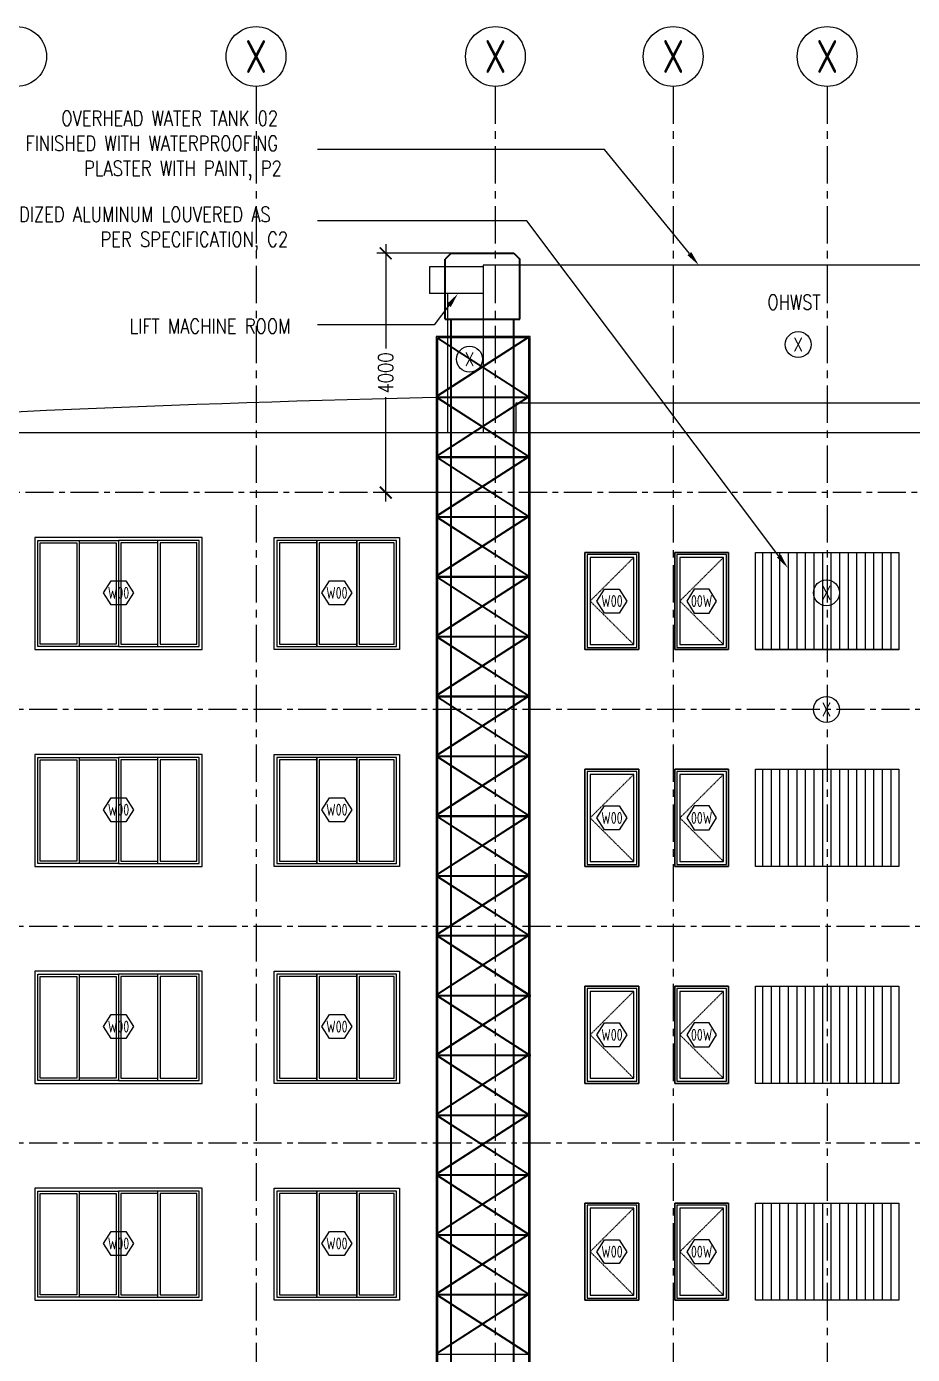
# Model space of a CAD drawing. Header units: millimetres. Extents: x -661525 to 498941, y 282148 to 1359693.
# Drawn here: x -275677 to -260865, y 729933 to 752128 of the extents above; entities that cross this region are included whole.
import ezdxf
from ezdxf.enums import TextEntityAlignment as Align

# ---------------------------------------------------------------- set-up
doc = ezdxf.new("R2010")
doc.units = ezdxf.units.MM
doc.header["$LTSCALE"] = 2.5
doc.header["$PDMODE"] = 35
doc.header["$PDSIZE"] = 15
doc.linetypes.add('CENTER', pattern=[2, 1.25, -0.25, 0.25, -0.25])
doc.linetypes.add('DASHED', pattern=[0.75, 0.5, -0.25])
doc.layers.get('0').update_dxf_attribs({"linetype": 'CONTINUOUS'})
doc.layers.get('DEFPOINTS').update_dxf_attribs({"linetype": 'CONTINUOUS'})
for name, color, linetype in [('A-ANNO-DIMS-MAS-25', 11, 'CONTINUOUS'), ('A-ANNO-GRID', 5, 'CENTER'), ('A-ANNO-TEXT', 7, 'CONTINUOUS'), ('A-ELEV', 8, 'CONTINUOUS'), ('A-ELEV-HEVY', 2, 'CONTINUOUS'), ('A-ELEV-MEDM', 34, 'CONTINUOUS'), ('A-ELEV-THIN', 8, 'CONTINUOUS'), ('I-ANNO-NOTE', 11, 'CONTINUOUS')]:
    doc.layers.add(name, color=color, linetype=linetype)
doc.layers.add('DRAFTING', color=6, linetype='CONTINUOUS', lineweight=5)
doc.styles.add('COMPLEX', font='complex.shx', dxfattribs={"width": 0.8})
doc.styles.add('ISOCP', font='isocp.shx', dxfattribs={"width": 0.8})
doc.styles.add('ROMAND', font='ROMAND')
doc.dimstyles.new('TICK100', dxfattribs={"dimtxt": 250, "dimasz": 200, "dimexe": 150, "dimexo": 10, "dimgap": 50, "dimtad": 0, "dimdec": 0, "dimrnd": 5, "dimzin": 1, "dimdsep": 46, "dimtxsty": 'COMPLEX', "dimblk1": 'ARCHTICK', "dimblk2": 'ARCHTICK', "dimsah": 1, "dimcen": 0.09375, "dimdle": 150, "dimclrd": 11, "dimclre": 11, "dimclrt": 7, "dimadec": 0, "dimazin": 0, "dimtfac": 1, "dimtdec": 0, "dimtofl": 0, "dimtmove": 0, "dimatfit": 3, "dimldrblk": 'OPEN90', "dimfxl": 1, "dimtolj": 1, "dimtzin": 1, "dimarcsym": 0})

# ---------------------------------------------------------------- blocks, each defined once
blk = doc.blocks.new('_ARCHTICK')
at = {"color": 0, "linetype": 'ByBlock', "const_width": 0.15}
blk.add_lwpolyline([(-0.5, -0.5), (0.5, 0.5)], dxfattribs=at)
blk = doc.blocks.new('*D437')
at = {"layer": 'DEFPOINTS', "color": 0}
for p in [(-268052, 748338), (-269672, 744338), (-268052, 744338)]:
    blk.add_point(p, dxfattribs=at)
at = {"layer": 'DRAFTING', "color": 11, "lineweight": -2, "transparency": 16777216}
for p, q in [((-269672, 748488), (-269672, 746745)), ((-268062, 748338), (-269822, 748338)), ((-269672, 744188), (-269672, 745931)), ((-268062, 744338), (-269822, 744338))]:
    blk.add_line(p, q, dxfattribs=at)
at = {"layer": 'DRAFTING', "color": 11, "lineweight": -2, "transparency": 16777216, "xscale": 200, "yscale": 200, "zscale": 200}
for p, rotation in [((-269672, 748338), 90), ((-269672, 744338), 270)]:
    blk.add_blockref('_ARCHTICK', p, dxfattribs=dict(at, rotation=rotation))
at = {"layer": 'DRAFTING', "color": 7, "transparency": 16777216, "insert": (-269672, 746338), "char_height": 250, "attachment_point": 5, "rotation": 90, "style": 'COMPLEX'}
blk.add_mtext('\\A1;4000', dxfattribs=at)
blk = doc.blocks.new('_Open90')
at = {"color": 0, "linetype": 'ByBlock', "lineweight": -2}
for p, q in [((0, 0), (-1, 0)), ((-0.5, 0.5), (0, 0)), ((0, 0), (-0.5, -0.5))]:
    blk.add_line(p, q, dxfattribs=at)

msp = doc.modelspace()

# ---------------------------------------------------------------- linework, layer by layer
at = {"color": 253}
for p, q in [((-274389.7, 742662.8), (-274263.4, 742862.8)), ((-274263.4, 742862.8), (-274016.1, 742862.8)), ((-274016.1, 742862.8), (-273889.7, 742662.8)), ((-270739.6, 742662.8), (-270613.3, 742862.8)), ((-270613.3, 742862.8), (-270366, 742862.8)), ((-270366, 742862.8), (-270239.6, 742662.8))]:
    msp.add_line(p, q, dxfattribs=at)
at = {"color": 252}
for p, q in [((-274263.4, 742462.8), (-274389.7, 742662.8)), ((-273889.7, 742662.8), (-274016.1, 742462.8)), ((-270613.3, 742462.8), (-270739.6, 742662.8)), ((-270239.6, 742662.8), (-270366, 742462.8)), ((-266139.9, 742525.8), (-266013.5, 742725.8)), ((-266013.5, 742725.8), (-265766.2, 742725.8)), ((-265766.2, 742725.8), (-265639.9, 742525.8)), ((-264512.9, 742725.8), (-264639.3, 742525.8)), ((-264265.7, 742725.8), (-264512.9, 742725.8)), ((-264139.3, 742525.8), (-264265.7, 742725.8)), ((-274016.1, 742462.8), (-274263.4, 742462.8)), ((-270366, 742462.8), (-270613.3, 742462.8)), ((-266013.5, 742325.8), (-266139.9, 742525.8)), ((-265639.9, 742525.8), (-265766.2, 742325.8)), ((-264639.3, 742525.8), (-264512.9, 742325.8)), ((-264265.7, 742325.8), (-264139.3, 742525.8)), ((-265766.2, 742325.8), (-266013.5, 742325.8)), ((-264512.9, 742325.8), (-264265.7, 742325.8)), ((-274389.7, 739037.8), (-274263.4, 739237.8)), ((-274263.4, 739237.8), (-274016.1, 739237.8)), ((-274016.1, 739237.8), (-273889.7, 739037.8)), ((-270739.6, 739037.8), (-270613.3, 739237.8)), ((-270613.3, 739237.8), (-270366, 739237.8)), ((-270366, 739237.8), (-270239.6, 739037.8)), ((-266139.9, 738900.8), (-266013.5, 739100.8)), ((-266013.5, 739100.8), (-265766.2, 739100.8)), ((-265766.2, 739100.8), (-265639.9, 738900.8)), ((-264512.9, 739100.8), (-264639.3, 738900.8)), ((-264265.7, 739100.8), (-264512.9, 739100.8)), ((-264139.3, 738900.8), (-264265.7, 739100.8)), ((-274263.4, 738837.8), (-274389.7, 739037.8)), ((-273889.7, 739037.8), (-274016.1, 738837.8)), ((-270613.3, 738837.8), (-270739.6, 739037.8)), ((-270239.6, 739037.8), (-270366, 738837.8)), ((-266013.5, 738700.8), (-266139.9, 738900.8)), ((-265639.9, 738900.8), (-265766.2, 738700.8)), ((-264639.3, 738900.8), (-264512.9, 738700.8)), ((-264265.7, 738700.8), (-264139.3, 738900.8)), ((-274016.1, 738837.8), (-274263.4, 738837.8)), ((-270366, 738837.8), (-270613.3, 738837.8)), ((-265766.2, 738700.8), (-266013.5, 738700.8)), ((-264512.9, 738700.8), (-264265.7, 738700.8)), ((-274389.7, 735412.8), (-274263.4, 735612.8)), ((-274263.4, 735612.8), (-274016.1, 735612.8)), ((-274016.1, 735612.8), (-273889.7, 735412.8)), ((-270739.6, 735412.8), (-270613.3, 735612.8)), ((-270613.3, 735612.8), (-270366, 735612.8)), ((-270366, 735612.8), (-270239.6, 735412.8)), ((-274263.4, 735212.8), (-274389.7, 735412.8)), ((-273889.7, 735412.8), (-274016.1, 735212.8)), ((-270613.3, 735212.8), (-270739.6, 735412.8)), ((-270239.6, 735412.8), (-270366, 735212.8)), ((-266139.9, 735275.8), (-266013.5, 735475.8)), ((-266013.5, 735475.8), (-265766.2, 735475.8)), ((-265766.2, 735475.8), (-265639.9, 735275.8)), ((-264512.9, 735475.8), (-264639.3, 735275.8)), ((-264265.7, 735475.8), (-264512.9, 735475.8)), ((-264139.3, 735275.8), (-264265.7, 735475.8)), ((-274016.1, 735212.8), (-274263.4, 735212.8)), ((-270366, 735212.8), (-270613.3, 735212.8)), ((-266013.5, 735075.8), (-266139.9, 735275.8)), ((-265639.9, 735275.8), (-265766.2, 735075.8)), ((-264639.3, 735275.8), (-264512.9, 735075.8)), ((-264265.7, 735075.8), (-264139.3, 735275.8)), ((-265766.2, 735075.8), (-266013.5, 735075.8)), ((-264512.9, 735075.8), (-264265.7, 735075.8)), ((-274389.7, 731787.8), (-274263.4, 731987.8)), ((-274263.4, 731987.8), (-274016.1, 731987.8)), ((-274016.1, 731987.8), (-273889.7, 731787.8)), ((-270739.6, 731787.8), (-270613.3, 731987.8)), ((-270613.3, 731987.8), (-270366, 731987.8)), ((-270366, 731987.8), (-270239.6, 731787.8)), ((-274263.4, 731587.8), (-274389.7, 731787.8)), ((-273889.7, 731787.8), (-274016.1, 731587.8)), ((-270613.3, 731587.8), (-270739.6, 731787.8)), ((-270239.6, 731787.8), (-270366, 731587.8)), ((-266139.9, 731650.8), (-266013.5, 731850.8)), ((-266013.5, 731850.8), (-265766.2, 731850.8)), ((-265766.2, 731850.8), (-265639.9, 731650.8)), ((-264512.9, 731850.8), (-264639.3, 731650.8)), ((-264265.7, 731850.8), (-264512.9, 731850.8)), ((-264139.3, 731650.8), (-264265.7, 731850.8)), ((-274016.1, 731587.8), (-274263.4, 731587.8)), ((-270366, 731587.8), (-270613.3, 731587.8)), ((-266013.5, 731450.8), (-266139.9, 731650.8)), ((-265639.9, 731650.8), (-265766.2, 731450.8)), ((-264639.3, 731650.8), (-264512.9, 731450.8)), ((-264265.7, 731450.8), (-264139.3, 731650.8)), ((-265766.2, 731450.8), (-266013.5, 731450.8)), ((-264512.9, 731450.8), (-264265.7, 731450.8))]:
    msp.add_line(p, q, dxfattribs=at)
at = {"color": 252, "linetype": 'Continuous'}
for centre in [(-275842.1, 751627.9), (-271839.7, 751627.9), (-267837.4, 751627.9), (-264864.7, 751627.9), (-262289.7, 751627.9)]:
    msp.add_circle(centre, 500, dxfattribs=at)
for centre in [(-262775.2, 746813.3), (-268269.4, 746567.6), (-262302.4, 742664), (-262302.4, 740713.3)]:
    msp.add_ellipse(centre, major_axis=(217, 0.1), ratio=1, start_param=3.1413167, end_param=9.424502, dxfattribs=at)
at = {"layer": 'A-ANNO-DIMS-MAS-25', "lineweight": 35}
for p, q in [((-268577.2, 748338.3), (-268677.2, 748238.3)), ((-268677.2, 747238.3), (-268677.2, 748238.3)), ((-267527.2, 748338.3), (-267427.2, 748238.3)), ((-267427.2, 747238.3), (-267427.2, 748238.3)), ((-267527.2, 718538.3), (-267527.2, 747238.3))]:
    msp.add_line(p, q, dxfattribs=at)
for points in [[(-268577.2, 748338.3), (-268577.2, 748338.3), (-267527.2, 748338.3)], [(-268577.2, 748338.3), (-267527.2, 748338.3)], [(-268677.2, 747238.3), (-267427.2, 747238.3)], [(-268577.2, 718538.3), (-268577.2, 747238.3)]]:
    msp.add_lwpolyline(points, dxfattribs=at)
at = {"layer": 'A-ANNO-GRID', "color": 252, "ltscale": 200}
for p, q in [((-271839.7, 751127.9), (-271839.7, 712400.6)), ((-267839.7, 751127.9), (-267839.7, 712400.6)), ((-264864.7, 751127.9), (-264864.7, 712400.6)), ((-262289.7, 751127.9), (-262289.7, 712400.6))]:
    msp.add_line(p, q, dxfattribs=at)
at = {"layer": 'A-ANNO-GRID', "color": 253, "ltscale": 150}
msp.add_line((-218224.8, 744338.3), (-303725.9, 744338.3), dxfattribs=at)
at = {"layer": 'A-ANNO-GRID', "color": 252, "ltscale": 150}
for p, q in [((-222664.7, 740713.3), (-303725.9, 740713.3)), ((-222664.7, 737088.3), (-303725.9, 737088.3)), ((-222664.7, 733463.3), (-303725.9, 733463.3))]:
    msp.add_line(p, q, dxfattribs=at)
at = {"layer": 'A-ELEV', "color": 252}
for p, q in [((-268039.7, 748113.4), (-268939.7, 748113.4)), ((-268939.7, 748113.4), (-268939.7, 747663.4)), ((-256539.7, 748138.3), (-268039.7, 748138.3)), ((-268039.7, 748138.3), (-268039.7, 745338.3)), ((-268039.7, 747663.4), (-268939.7, 747663.4)), ((-268639.7, 747663.4), (-268639.7, 745338.4)), ((-267489.7, 745338.3), (-267489.7, 745838.3)), ((-267489.7, 745838.3), (-256989.7, 745838.3)), ((-263489.7, 741713.3), (-263489.7, 743338.3)), ((-263489.7, 743338.3), (-261089.7, 743338.3)), ((-261089.7, 743338.3), (-261089.7, 741713.3)), ((-261089.7, 741713.3), (-263489.7, 741713.3)), ((-263489.7, 738088.3), (-263489.7, 739714)), ((-263489.7, 739714), (-261089.7, 739714)), ((-261089.7, 739714), (-261089.7, 738088.3)), ((-261089.7, 738088.3), (-263489.7, 738088.3)), ((-263489.7, 734463), (-263489.7, 736088.6)), ((-263489.7, 736088.6), (-261089.7, 736088.6)), ((-261089.7, 736088.6), (-261089.7, 734463)), ((-261089.7, 734463), (-263489.7, 734463)), ((-263489.7, 730838), (-263489.7, 732463.6)), ((-263489.7, 732463.6), (-261089.7, 732463.6)), ((-261089.7, 732463.6), (-261089.7, 730838)), ((-261089.7, 730838), (-263489.7, 730838))]:
    msp.add_line(p, q, dxfattribs=at)
at = {"layer": 'A-ELEV-HEVY', "color": 252}
for p, q in [((-223114.7, 745338), (-301464.7, 745338)), ((-265439.7, 743338.3), (-266339.7, 743338.3)), ((-266339.7, 743338.3), (-266339.7, 741713.3)), ((-265439.7, 741713.3), (-265439.7, 743338.3)), ((-264839.4, 743338.3), (-263939.4, 743338.3)), ((-264839.4, 741713.3), (-264839.4, 743338.3)), ((-263939.4, 743338.3), (-263939.4, 741713.3)), ((-263489.7, 741713), (-263489.7, 743338.3)), ((-263489.7, 743338.3), (-261089.7, 743338.3)), ((-261089.7, 743338.3), (-261089.7, 741713)), ((-266339.7, 741713.3), (-265439.7, 741713.3)), ((-263939.4, 741713.3), (-264839.4, 741713.3)), ((-261089.7, 741713), (-263489.7, 741713)), ((-265439.7, 739713.3), (-266339.7, 739713.3)), ((-266339.7, 739713.3), (-266339.7, 738088.3)), ((-265439.7, 738088.3), (-265439.7, 739713.3)), ((-264839.4, 739713.3), (-263939.4, 739713.3)), ((-264839.4, 738088.3), (-264839.4, 739713.3)), ((-263939.4, 739713.3), (-263939.4, 738088.3)), ((-263489.7, 738088), (-263489.7, 739713.6)), ((-263489.7, 739713.6), (-261089.7, 739713.6)), ((-261089.7, 739713.6), (-261089.7, 738088)), ((-266339.7, 738088.3), (-265439.7, 738088.3)), ((-263939.4, 738088.3), (-264839.4, 738088.3)), ((-261089.7, 738088), (-263489.7, 738088)), ((-265439.7, 736088.3), (-266339.7, 736088.3)), ((-266339.7, 736088.3), (-266339.7, 734463.3)), ((-265439.7, 734463.3), (-265439.7, 736088.3)), ((-264839.4, 736088.3), (-263939.4, 736088.3)), ((-264839.4, 734463.3), (-264839.4, 736088.3)), ((-263939.4, 736088.3), (-263939.4, 734463.3)), ((-263489.7, 734463), (-263489.7, 736088.6)), ((-263489.7, 736088.6), (-261089.7, 736088.6)), ((-261089.7, 736088.6), (-261089.7, 734463)), ((-266339.7, 734463.3), (-265439.7, 734463.3)), ((-263939.4, 734463.3), (-264839.4, 734463.3)), ((-261089.7, 734463), (-263489.7, 734463)), ((-265439.7, 732463.3), (-266339.7, 732463.3)), ((-266339.7, 732463.3), (-266339.7, 730838.3)), ((-265439.7, 730838.3), (-265439.7, 732463.3)), ((-264839.4, 732463.3), (-263939.4, 732463.3)), ((-264839.4, 730838.3), (-264839.4, 732463.3)), ((-263939.4, 732463.3), (-263939.4, 730838.3)), ((-263489.7, 730838), (-263489.7, 732463.6)), ((-263489.7, 732463.6), (-261089.7, 732463.6)), ((-261089.7, 732463.6), (-261089.7, 730838)), ((-266339.7, 730838.3), (-265439.7, 730838.3)), ((-263939.4, 730838.3), (-264839.4, 730838.3)), ((-261089.7, 730838), (-263489.7, 730838))]:
    msp.add_line(p, q, dxfattribs=at)
at = {"layer": 'A-ELEV-MEDM', "color": 253}
for p, q in [((-272739.8, 743588.3), (-275539.8, 743588.3)), ((-271539.4, 743588.3), (-269439.6, 743588.3))]:
    msp.add_line(p, q, dxfattribs=at)
at = {"layer": 'A-ELEV-MEDM', "color": 252}
for p, q in [((-275539.8, 743588.3), (-275539.8, 741713.3)), ((-272739.8, 741713.3), (-272739.8, 743588.3)), ((-271539.4, 741713.3), (-271539.4, 743588.3)), ((-269439.6, 743588.3), (-269439.6, 741713.3)), ((-275539.8, 741713.3), (-272739.8, 741713.3)), ((-269439.6, 741713.3), (-271539.4, 741713.3)), ((-272739.8, 739963.3), (-275539.8, 739963.3)), ((-275539.8, 739963.3), (-275539.8, 738088.3)), ((-272739.8, 738088.3), (-272739.8, 739963.3)), ((-271539.4, 738088.3), (-271539.4, 739963.3)), ((-271539.4, 739963.3), (-269439.6, 739963.3)), ((-269439.6, 739963.3), (-269439.6, 738088.3)), ((-275539.8, 738088.3), (-272739.8, 738088.3)), ((-269439.6, 738088.3), (-271539.4, 738088.3)), ((-272739.8, 736338.3), (-275539.8, 736338.3)), ((-275539.8, 736338.3), (-275539.8, 734463.3)), ((-272739.8, 734463.3), (-272739.8, 736338.3)), ((-271539.4, 734463.3), (-271539.4, 736338.3)), ((-271539.4, 736338.3), (-269439.6, 736338.3)), ((-269439.6, 736338.3), (-269439.6, 734463.3)), ((-275539.8, 734463.3), (-272739.8, 734463.3)), ((-269439.6, 734463.3), (-271539.4, 734463.3)), ((-272739.8, 732713.3), (-275539.8, 732713.3)), ((-275539.8, 732713.3), (-275539.8, 730838.3)), ((-272739.8, 730838.3), (-272739.8, 732713.3)), ((-271539.4, 730838.3), (-271539.4, 732713.3)), ((-271539.4, 732713.3), (-269439.6, 732713.3)), ((-269439.6, 732713.3), (-269439.6, 730838.3)), ((-275539.8, 730838.3), (-272739.8, 730838.3)), ((-269439.6, 730838.3), (-271539.4, 730838.3))]:
    msp.add_line(p, q, dxfattribs=at)
at = {"layer": 'A-ELEV-THIN', "color": 254}
for p, q in [((-275489.8, 743538.3), (-274794.8, 743538.3)), ((-274834.8, 743538.3), (-274834.8, 743538.3)), ((-274834.8, 743538.3), (-274139.8, 743538.3)), ((-273444.8, 743538.3), (-274139.8, 743538.3)), ((-272789.8, 743538.3), (-273484.8, 743538.3)), ((-273444.8, 743538.3), (-273444.8, 743538.3)), ((-270822.9, 743538.3), (-271489.6, 743538.3)), ((-270156.3, 743538.3), (-270822.9, 743538.3)), ((-269489.7, 743538.3), (-270156.3, 743538.3)), ((-275449.8, 743498.3), (-274834.8, 743498.3)), ((-274794.8, 743498.3), (-274179.8, 743498.3)), ((-273484.8, 743498.3), (-274099.8, 743498.3)), ((-272829.8, 743498.3), (-273444.8, 743498.3)), ((-270822.9, 743498.3), (-271449.6, 743498.3)), ((-270156.3, 743498.3), (-270782.9, 743498.3)), ((-269529.7, 743498.3), (-270116.3, 743498.3))]:
    msp.add_line(p, q, dxfattribs=at)
at = {"layer": 'A-ELEV-THIN', "color": 252}
for p, q in [((-275489.8, 741763.3), (-275489.8, 743538.3)), ((-274794.8, 743538.3), (-274794.8, 741763.3)), ((-274139.8, 743538.3), (-274139.8, 741763.3)), ((-274139.8, 743538.3), (-274139.8, 741763.3)), ((-273484.8, 743538.3), (-273484.8, 741763.3)), ((-272789.8, 741763.3), (-272789.8, 743538.3)), ((-271489.6, 743538.3), (-271489.6, 741763.3)), ((-270822.9, 743538.3), (-270822.9, 741763.3)), ((-270822.9, 741763.3), (-270822.9, 743538.3)), ((-270156.3, 741763.3), (-270156.3, 743538.3)), ((-270156.3, 743538.3), (-270156.3, 741763.3)), ((-269489.7, 741763.3), (-269489.7, 743538.3)), ((-275449.8, 741803.3), (-275449.8, 743498.3)), ((-274834.8, 743498.3), (-274834.8, 741803.3)), ((-274179.8, 743498.3), (-274179.8, 741803.3)), ((-274099.8, 743498.3), (-274099.8, 741803.3)), ((-273444.8, 743498.3), (-273444.8, 741803.3)), ((-272829.8, 741803.3), (-272829.8, 743498.3)), ((-271449.6, 743498.3), (-271449.6, 741803.3)), ((-270782.9, 743498.3), (-270782.9, 741803.3)), ((-270116.3, 743498.3), (-270116.3, 741803.3)), ((-269529.7, 741803.3), (-269529.7, 743498.3)), ((-266339.7, 743338.3), (-265439.7, 743338.3)), ((-266339.7, 741713.3), (-266339.7, 743338.3)), ((-265439.7, 743338.3), (-266339.7, 743338.3)), ((-266339.7, 743338.3), (-266339.7, 741713.3)), ((-265475.7, 743302.3), (-266303.7, 743302.3)), ((-266303.7, 743302.3), (-266303.7, 741749.3)), ((-265475.7, 741749.3), (-265475.7, 743302.3)), ((-265439.7, 743338.3), (-265439.7, 741713.3)), ((-265439.7, 741713.3), (-265439.7, 743338.3)), ((-264839.4, 743338.3), (-263939.4, 743338.3)), ((-264839.4, 741713.3), (-264839.4, 743338.3)), ((-263939.4, 743338.3), (-264839.4, 743338.3)), ((-264839.4, 743338.3), (-264839.4, 741713.3)), ((-263975.4, 743302.3), (-264803.4, 743302.3)), ((-264803.4, 743302.3), (-264803.4, 741749.3)), ((-263975.4, 741749.3), (-263975.4, 743302.3)), ((-263939.4, 743338.3), (-263939.4, 741713.3)), ((-263939.4, 741713.3), (-263939.4, 743338.3)), ((-263365.1, 741713.3), (-263365.1, 743338.3)), ((-263222.3, 741713.3), (-263222.3, 743338.3)), ((-263079.4, 741713.3), (-263079.4, 743338.3)), ((-262936.5, 741713.3), (-262936.5, 743338.3)), ((-262793.6, 741713.3), (-262793.6, 743338.3)), ((-262650.8, 741713.3), (-262650.8, 743338.3)), ((-262507.9, 741713.3), (-262507.9, 743338.3)), ((-262365, 741713.3), (-262365, 743338.3)), ((-262222.1, 741713.3), (-262222.1, 743338.3)), ((-262079.3, 741713.3), (-262079.3, 743338.3)), ((-261936.4, 741713.3), (-261936.4, 743338.3)), ((-261793.5, 741713.3), (-261793.5, 743338.3)), ((-261650.6, 741713.3), (-261650.6, 743338.3)), ((-261507.8, 741713.3), (-261507.8, 743338.3)), ((-261364.9, 741713.3), (-261364.9, 743338.3)), ((-261222, 741713.3), (-261222, 743338.3)), ((-265525.7, 743252.3), (-266253.7, 743252.3)), ((-266253.7, 743252.3), (-266253.7, 741799.3)), ((-265525.7, 741799.3), (-265525.7, 743252.3)), ((-264025.4, 743252.3), (-264753.4, 743252.3)), ((-264753.4, 743252.3), (-264753.4, 741799.3)), ((-264025.4, 741799.3), (-264025.4, 743252.3)), ((-274794.8, 741763.3), (-275489.8, 741763.3)), ((-274834.8, 741803.3), (-275449.8, 741803.3)), ((-274139.8, 741763.3), (-274834.8, 741763.3)), ((-274179.8, 741803.3), (-274794.8, 741803.3)), ((-274139.8, 741763.3), (-273444.8, 741763.3)), ((-274099.8, 741803.3), (-273484.8, 741803.3)), ((-273484.8, 741763.3), (-272789.8, 741763.3)), ((-273444.8, 741803.3), (-272829.8, 741803.3)), ((-271489.6, 741763.3), (-270822.9, 741763.3)), ((-271449.6, 741803.3), (-270822.9, 741803.3)), ((-270822.9, 741763.3), (-270156.3, 741763.3)), ((-270782.9, 741803.3), (-270156.3, 741803.3)), ((-270156.3, 741763.3), (-269489.7, 741763.3)), ((-270116.3, 741803.3), (-269529.7, 741803.3)), ((-266303.7, 741749.3), (-265475.7, 741749.3)), ((-266253.7, 741799.3), (-265525.7, 741799.3)), ((-264803.4, 741749.3), (-263975.4, 741749.3)), ((-264753.4, 741799.3), (-264025.4, 741799.3)), ((-265439.7, 741713.3), (-266339.7, 741713.3)), ((-266339.7, 741713.3), (-265439.7, 741713.3)), ((-263939.4, 741713.3), (-264839.4, 741713.3)), ((-264839.4, 741713.3), (-263939.4, 741713.3)), ((-275489.8, 739913.3), (-274794.8, 739913.3)), ((-275489.8, 738138.3), (-275489.8, 739913.3)), ((-275449.8, 739873.3), (-274834.8, 739873.3)), ((-275449.8, 738178.3), (-275449.8, 739873.3)), ((-274834.8, 739913.3), (-274834.8, 739913.3)), ((-274834.8, 739913.3), (-274139.8, 739913.3)), ((-274834.8, 739873.3), (-274834.8, 738178.3)), ((-274794.8, 739913.3), (-274794.8, 738138.3)), ((-274794.8, 739873.3), (-274179.8, 739873.3)), ((-274179.8, 739873.3), (-274179.8, 738178.3)), ((-273444.8, 739913.3), (-274139.8, 739913.3)), ((-274139.8, 739913.3), (-274139.8, 738138.3)), ((-274139.8, 739913.3), (-274139.8, 738138.3)), ((-273484.8, 739873.3), (-274099.8, 739873.3)), ((-274099.8, 739873.3), (-274099.8, 738178.3)), ((-272789.8, 739913.3), (-273484.8, 739913.3)), ((-273484.8, 739913.3), (-273484.8, 738138.3)), ((-273444.8, 739913.3), (-273444.8, 739913.3)), ((-272829.8, 739873.3), (-273444.8, 739873.3)), ((-273444.8, 739873.3), (-273444.8, 738178.3)), ((-272829.8, 738178.3), (-272829.8, 739873.3)), ((-272789.8, 738138.3), (-272789.8, 739913.3)), ((-270822.9, 739913.3), (-271489.6, 739913.3)), ((-271489.6, 739913.3), (-271489.6, 738138.3)), ((-270822.9, 739873.3), (-271449.6, 739873.3)), ((-271449.6, 739873.3), (-271449.6, 738178.3)), ((-270156.3, 739913.3), (-270822.9, 739913.3)), ((-270822.9, 739913.3), (-270822.9, 738138.3)), ((-270822.9, 738138.3), (-270822.9, 739913.3)), ((-270156.3, 739873.3), (-270782.9, 739873.3)), ((-270782.9, 739873.3), (-270782.9, 738178.3)), ((-270156.3, 738138.3), (-270156.3, 739913.3)), ((-269489.7, 739913.3), (-270156.3, 739913.3)), ((-270156.3, 739913.3), (-270156.3, 738138.3)), ((-269529.7, 739873.3), (-270116.3, 739873.3)), ((-270116.3, 739873.3), (-270116.3, 738178.3)), ((-269529.7, 738178.3), (-269529.7, 739873.3)), ((-269489.7, 738138.3), (-269489.7, 739913.3)), ((-266339.7, 739713.3), (-265439.7, 739713.3)), ((-266339.7, 738088.3), (-266339.7, 739713.3)), ((-265439.7, 739713.3), (-266339.7, 739713.3)), ((-266339.7, 739713.3), (-266339.7, 738088.3)), ((-265475.7, 739677.3), (-266303.7, 739677.3)), ((-266303.7, 739677.3), (-266303.7, 738124.3)), ((-265525.7, 739627.3), (-266253.7, 739627.3)), ((-266253.7, 739627.3), (-266253.7, 738174.3)), ((-265525.7, 738174.3), (-265525.7, 739627.3)), ((-265475.7, 738124.3), (-265475.7, 739677.3)), ((-265439.7, 739713.3), (-265439.7, 738088.3)), ((-265439.7, 738088.3), (-265439.7, 739713.3)), ((-264839.4, 739713.3), (-263939.4, 739713.3)), ((-264839.4, 738088.3), (-264839.4, 739713.3)), ((-263939.4, 739713.3), (-264839.4, 739713.3)), ((-264839.4, 739713.3), (-264839.4, 738088.3)), ((-263975.4, 739677.3), (-264803.4, 739677.3)), ((-264803.4, 739677.3), (-264803.4, 738124.3)), ((-264025.4, 739627.3), (-264753.4, 739627.3)), ((-264753.4, 739627.3), (-264753.4, 738174.3)), ((-264025.4, 738174.3), (-264025.4, 739627.3)), ((-263975.4, 738124.3), (-263975.4, 739677.3)), ((-263939.4, 739713.3), (-263939.4, 738088.3)), ((-263939.4, 738088.3), (-263939.4, 739713.3)), ((-263365.1, 738088.3), (-263365.1, 739713.6)), ((-263222.3, 738088.3), (-263222.3, 739713.6)), ((-263079.4, 738088.3), (-263079.4, 739713.6)), ((-262936.5, 738088.3), (-262936.5, 739713.6)), ((-262793.6, 738088.3), (-262793.6, 739713.6)), ((-262650.8, 738088.3), (-262650.8, 739713.6)), ((-262507.9, 738088.3), (-262507.9, 739713.6)), ((-262365, 738088.3), (-262365, 739713.6)), ((-262222.1, 738088.3), (-262222.1, 739713.6)), ((-262079.3, 738088.3), (-262079.3, 739713.6)), ((-261936.4, 738088.3), (-261936.4, 739713.6)), ((-261793.5, 738088.3), (-261793.5, 739713.6)), ((-261650.6, 738088.3), (-261650.6, 739713.6)), ((-261507.8, 738088.3), (-261507.8, 739713.6)), ((-261364.9, 738088.3), (-261364.9, 739713.6)), ((-261222, 738088.3), (-261222, 739713.6)), ((-274794.8, 738138.3), (-275489.8, 738138.3)), ((-274834.8, 738178.3), (-275449.8, 738178.3)), ((-274139.8, 738138.3), (-274834.8, 738138.3)), ((-274179.8, 738178.3), (-274794.8, 738178.3)), ((-274139.8, 738138.3), (-273444.8, 738138.3)), ((-274099.8, 738178.3), (-273484.8, 738178.3)), ((-273484.8, 738138.3), (-272789.8, 738138.3)), ((-273444.8, 738178.3), (-272829.8, 738178.3)), ((-271489.6, 738138.3), (-270822.9, 738138.3)), ((-271449.6, 738178.3), (-270822.9, 738178.3)), ((-270822.9, 738138.3), (-270156.3, 738138.3)), ((-270782.9, 738178.3), (-270156.3, 738178.3)), ((-270156.3, 738138.3), (-269489.7, 738138.3)), ((-270116.3, 738178.3), (-269529.7, 738178.3)), ((-265439.7, 738088.3), (-266339.7, 738088.3)), ((-266339.7, 738088.3), (-265439.7, 738088.3)), ((-266303.7, 738124.3), (-265475.7, 738124.3)), ((-266253.7, 738174.3), (-265525.7, 738174.3)), ((-263939.4, 738088.3), (-264839.4, 738088.3)), ((-264839.4, 738088.3), (-263939.4, 738088.3)), ((-264803.4, 738124.3), (-263975.4, 738124.3)), ((-264753.4, 738174.3), (-264025.4, 738174.3)), ((-275489.8, 736288.3), (-274794.8, 736288.3)), ((-275489.8, 734513.3), (-275489.8, 736288.3)), ((-275449.8, 736248.3), (-274834.8, 736248.3)), ((-275449.8, 734553.3), (-275449.8, 736248.3)), ((-274834.8, 736288.3), (-274834.8, 736288.3)), ((-274834.8, 736288.3), (-274139.8, 736288.3)), ((-274834.8, 736248.3), (-274834.8, 734553.3)), ((-274794.8, 736288.3), (-274794.8, 734513.3)), ((-274794.8, 736248.3), (-274179.8, 736248.3)), ((-274179.8, 736248.3), (-274179.8, 734553.3)), ((-273444.8, 736288.3), (-274139.8, 736288.3)), ((-274139.8, 736288.3), (-274139.8, 734513.3)), ((-274139.8, 736288.3), (-274139.8, 734513.3)), ((-273484.8, 736248.3), (-274099.8, 736248.3)), ((-274099.8, 736248.3), (-274099.8, 734553.3)), ((-272789.8, 736288.3), (-273484.8, 736288.3)), ((-273484.8, 736288.3), (-273484.8, 734513.3)), ((-273444.8, 736288.3), (-273444.8, 736288.3)), ((-272829.8, 736248.3), (-273444.8, 736248.3)), ((-273444.8, 736248.3), (-273444.8, 734553.3)), ((-272829.8, 734553.3), (-272829.8, 736248.3)), ((-272789.8, 734513.3), (-272789.8, 736288.3)), ((-270822.9, 736288.3), (-271489.6, 736288.3)), ((-271489.6, 736288.3), (-271489.6, 734513.3)), ((-270822.9, 736248.3), (-271449.6, 736248.3)), ((-271449.6, 736248.3), (-271449.6, 734553.3)), ((-270156.3, 736288.3), (-270822.9, 736288.3)), ((-270822.9, 736288.3), (-270822.9, 734513.3)), ((-270822.9, 734513.3), (-270822.9, 736288.3)), ((-270156.3, 736248.3), (-270782.9, 736248.3)), ((-270782.9, 736248.3), (-270782.9, 734553.3)), ((-270156.3, 734513.3), (-270156.3, 736288.3)), ((-269489.7, 736288.3), (-270156.3, 736288.3)), ((-270156.3, 736288.3), (-270156.3, 734513.3)), ((-269529.7, 736248.3), (-270116.3, 736248.3)), ((-270116.3, 736248.3), (-270116.3, 734553.3)), ((-269529.7, 734553.3), (-269529.7, 736248.3)), ((-269489.7, 734513.3), (-269489.7, 736288.3)), ((-266339.7, 736088.3), (-265439.7, 736088.3)), ((-266339.7, 734463.3), (-266339.7, 736088.3)), ((-265439.7, 736088.3), (-266339.7, 736088.3)), ((-266339.7, 736088.3), (-266339.7, 734463.3)), ((-265475.7, 736052.3), (-266303.7, 736052.3)), ((-266303.7, 736052.3), (-266303.7, 734499.3)), ((-265525.7, 736002.3), (-266253.7, 736002.3)), ((-266253.7, 736002.3), (-266253.7, 734549.3)), ((-265525.7, 734549.3), (-265525.7, 736002.3)), ((-265475.7, 734499.3), (-265475.7, 736052.3)), ((-265439.7, 736088.3), (-265439.7, 734463.3)), ((-265439.7, 734463.3), (-265439.7, 736088.3)), ((-264839.4, 736088.3), (-263939.4, 736088.3)), ((-264839.4, 734463.3), (-264839.4, 736088.3)), ((-263939.4, 736088.3), (-264839.4, 736088.3)), ((-264839.4, 736088.3), (-264839.4, 734463.3)), ((-263975.4, 736052.3), (-264803.4, 736052.3)), ((-264803.4, 736052.3), (-264803.4, 734499.3)), ((-264025.4, 736002.3), (-264753.4, 736002.3)), ((-264753.4, 736002.3), (-264753.4, 734549.3)), ((-264025.4, 734549.3), (-264025.4, 736002.3)), ((-263975.4, 734499.3), (-263975.4, 736052.3)), ((-263939.4, 736088.3), (-263939.4, 734463.3)), ((-263939.4, 734463.3), (-263939.4, 736088.3)), ((-263365.1, 734463.3), (-263365.1, 736088.6)), ((-263222.3, 734463.3), (-263222.3, 736088.6)), ((-263079.4, 734463.3), (-263079.4, 736088.6)), ((-262936.5, 734463.3), (-262936.5, 736088.6)), ((-262793.6, 734463.3), (-262793.6, 736088.6)), ((-262650.8, 734463.3), (-262650.8, 736088.6)), ((-262507.9, 734463.3), (-262507.9, 736088.6)), ((-262365, 734463.3), (-262365, 736088.6)), ((-262222.1, 734463.3), (-262222.1, 736088.6)), ((-262079.3, 734463.3), (-262079.3, 736088.6)), ((-261936.4, 734463.3), (-261936.4, 736088.6)), ((-261793.5, 734463.3), (-261793.5, 736088.6)), ((-261650.6, 734463.3), (-261650.6, 736088.6)), ((-261507.8, 734463.3), (-261507.8, 736088.6)), ((-261364.9, 734463.3), (-261364.9, 736088.6)), ((-261222, 734463.3), (-261222, 736088.6)), ((-274794.8, 734513.3), (-275489.8, 734513.3)), ((-274834.8, 734553.3), (-275449.8, 734553.3)), ((-274139.8, 734513.3), (-274834.8, 734513.3)), ((-274179.8, 734553.3), (-274794.8, 734553.3)), ((-274139.8, 734513.3), (-273444.8, 734513.3)), ((-274099.8, 734553.3), (-273484.8, 734553.3)), ((-273484.8, 734513.3), (-272789.8, 734513.3)), ((-273444.8, 734553.3), (-272829.8, 734553.3)), ((-271489.6, 734513.3), (-270822.9, 734513.3)), ((-271449.6, 734553.3), (-270822.9, 734553.3)), ((-270822.9, 734513.3), (-270156.3, 734513.3)), ((-270782.9, 734553.3), (-270156.3, 734553.3)), ((-270156.3, 734513.3), (-269489.7, 734513.3)), ((-270116.3, 734553.3), (-269529.7, 734553.3)), ((-265439.7, 734463.3), (-266339.7, 734463.3)), ((-266339.7, 734463.3), (-265439.7, 734463.3)), ((-266303.7, 734499.3), (-265475.7, 734499.3)), ((-266253.7, 734549.3), (-265525.7, 734549.3)), ((-263939.4, 734463.3), (-264839.4, 734463.3)), ((-264839.4, 734463.3), (-263939.4, 734463.3)), ((-264803.4, 734499.3), (-263975.4, 734499.3)), ((-264753.4, 734549.3), (-264025.4, 734549.3)), ((-275489.8, 732663.3), (-274794.8, 732663.3)), ((-275489.8, 730888.3), (-275489.8, 732663.3)), ((-274834.8, 732663.3), (-274834.8, 732663.3)), ((-274834.8, 732663.3), (-274139.8, 732663.3)), ((-274794.8, 732663.3), (-274794.8, 730888.3)), ((-273444.8, 732663.3), (-274139.8, 732663.3)), ((-274139.8, 732663.3), (-274139.8, 730888.3)), ((-274139.8, 732663.3), (-274139.8, 730888.3)), ((-272789.8, 732663.3), (-273484.8, 732663.3)), ((-273484.8, 732663.3), (-273484.8, 730888.3)), ((-273444.8, 732663.3), (-273444.8, 732663.3)), ((-272789.8, 730888.3), (-272789.8, 732663.3)), ((-270822.9, 732663.3), (-271489.6, 732663.3)), ((-271489.6, 732663.3), (-271489.6, 730888.3)), ((-270156.3, 732663.3), (-270822.9, 732663.3)), ((-270822.9, 732663.3), (-270822.9, 730888.3)), ((-270822.9, 730888.3), (-270822.9, 732663.3)), ((-270156.3, 730888.3), (-270156.3, 732663.3)), ((-269489.7, 732663.3), (-270156.3, 732663.3)), ((-270156.3, 732663.3), (-270156.3, 730888.3)), ((-269489.7, 730888.3), (-269489.7, 732663.3)), ((-275449.8, 732623.3), (-274834.8, 732623.3)), ((-275449.8, 730928.3), (-275449.8, 732623.3)), ((-274834.8, 732623.3), (-274834.8, 730928.3)), ((-274794.8, 732623.3), (-274179.8, 732623.3)), ((-274179.8, 732623.3), (-274179.8, 730928.3)), ((-273484.8, 732623.3), (-274099.8, 732623.3)), ((-274099.8, 732623.3), (-274099.8, 730928.3)), ((-272829.8, 732623.3), (-273444.8, 732623.3)), ((-273444.8, 732623.3), (-273444.8, 730928.3)), ((-272829.8, 730928.3), (-272829.8, 732623.3)), ((-270822.9, 732623.3), (-271449.6, 732623.3)), ((-271449.6, 732623.3), (-271449.6, 730928.3)), ((-270156.3, 732623.3), (-270782.9, 732623.3)), ((-270782.9, 732623.3), (-270782.9, 730928.3)), ((-269529.7, 732623.3), (-270116.3, 732623.3)), ((-270116.3, 732623.3), (-270116.3, 730928.3)), ((-269529.7, 730928.3), (-269529.7, 732623.3)), ((-266339.7, 732463.3), (-265439.7, 732463.3)), ((-266339.7, 730838.3), (-266339.7, 732463.3)), ((-265439.7, 732463.3), (-266339.7, 732463.3)), ((-266339.7, 732463.3), (-266339.7, 730838.3)), ((-265475.7, 732427.3), (-266303.7, 732427.3)), ((-266303.7, 732427.3), (-266303.7, 730874.3)), ((-265475.7, 730874.3), (-265475.7, 732427.3)), ((-265439.7, 732463.3), (-265439.7, 730838.3)), ((-265439.7, 730838.3), (-265439.7, 732463.3)), ((-264839.4, 732463.3), (-263939.4, 732463.3)), ((-264839.4, 730838.3), (-264839.4, 732463.3)), ((-263939.4, 732463.3), (-264839.4, 732463.3)), ((-264839.4, 732463.3), (-264839.4, 730838.3)), ((-263975.4, 732427.3), (-264803.4, 732427.3)), ((-264803.4, 732427.3), (-264803.4, 730874.3)), ((-263975.4, 730874.3), (-263975.4, 732427.3)), ((-263939.4, 732463.3), (-263939.4, 730838.3)), ((-263939.4, 730838.3), (-263939.4, 732463.3)), ((-263365.1, 730838.3), (-263365.1, 732463.6)), ((-263222.3, 730838.3), (-263222.3, 732463.6)), ((-263079.4, 730838.3), (-263079.4, 732463.6)), ((-262936.5, 730838.3), (-262936.5, 732463.6)), ((-262793.6, 730838.3), (-262793.6, 732463.6)), ((-262650.8, 730838.3), (-262650.8, 732463.6)), ((-262507.9, 730838.3), (-262507.9, 732463.6)), ((-262365, 730838.3), (-262365, 732463.6)), ((-262222.1, 730838.3), (-262222.1, 732463.6)), ((-262079.3, 730838.3), (-262079.3, 732463.6)), ((-261936.4, 730838.3), (-261936.4, 732463.6)), ((-261793.5, 730838.3), (-261793.5, 732463.6)), ((-261650.6, 730838.3), (-261650.6, 732463.6)), ((-261507.8, 730838.3), (-261507.8, 732463.6)), ((-261364.9, 730838.3), (-261364.9, 732463.6)), ((-261222, 730838.3), (-261222, 732463.6)), ((-265525.7, 732377.3), (-266253.7, 732377.3)), ((-266253.7, 732377.3), (-266253.7, 730924.3)), ((-265525.7, 730924.3), (-265525.7, 732377.3)), ((-264025.4, 732377.3), (-264753.4, 732377.3)), ((-264753.4, 732377.3), (-264753.4, 730924.3)), ((-264025.4, 730924.3), (-264025.4, 732377.3)), ((-274794.8, 730888.3), (-275489.8, 730888.3)), ((-274834.8, 730928.3), (-275449.8, 730928.3)), ((-274139.8, 730888.3), (-274834.8, 730888.3)), ((-274179.8, 730928.3), (-274794.8, 730928.3)), ((-274139.8, 730888.3), (-273444.8, 730888.3)), ((-274099.8, 730928.3), (-273484.8, 730928.3)), ((-273484.8, 730888.3), (-272789.8, 730888.3)), ((-273444.8, 730928.3), (-272829.8, 730928.3)), ((-271489.6, 730888.3), (-270822.9, 730888.3)), ((-271449.6, 730928.3), (-270822.9, 730928.3)), ((-270822.9, 730888.3), (-270156.3, 730888.3)), ((-270782.9, 730928.3), (-270156.3, 730928.3)), ((-270156.3, 730888.3), (-269489.7, 730888.3)), ((-270116.3, 730928.3), (-269529.7, 730928.3)), ((-266303.7, 730874.3), (-265475.7, 730874.3)), ((-266253.7, 730924.3), (-265525.7, 730924.3)), ((-264803.4, 730874.3), (-263975.4, 730874.3)), ((-264753.4, 730924.3), (-264025.4, 730924.3)), ((-265439.7, 730838.3), (-266339.7, 730838.3)), ((-266339.7, 730838.3), (-265439.7, 730838.3)), ((-263939.4, 730838.3), (-264839.4, 730838.3)), ((-264839.4, 730838.3), (-263939.4, 730838.3))]:
    msp.add_line(p, q, dxfattribs=at)
at = {"layer": 'A-ELEV-THIN', "color": 252, "linetype": 'DASHED', "ltscale": 10}
for p, q in [((-265525.7, 743252.3), (-266253.7, 742525.8)), ((-264025.4, 743252.3), (-264753.4, 742525.8)), ((-266253.7, 742525.8), (-265525.7, 741799.3)), ((-264753.4, 742525.8), (-264025.4, 741799.3)), ((-265525.7, 739627.3), (-266253.7, 738900.8)), ((-264025.4, 739627.3), (-264753.4, 738900.8)), ((-266253.7, 738900.8), (-265525.7, 738174.3)), ((-264753.4, 738900.8), (-264025.4, 738174.3)), ((-265525.7, 736002.3), (-266253.7, 735275.8)), ((-264025.4, 736002.3), (-264753.4, 735275.8)), ((-266253.7, 735275.8), (-265525.7, 734549.3)), ((-264753.4, 735275.8), (-264025.4, 734549.3)), ((-265525.7, 732377.3), (-266253.7, 731650.8)), ((-264025.4, 732377.3), (-264753.4, 731650.8)), ((-266253.7, 731650.8), (-265525.7, 730924.3)), ((-264753.4, 731650.8), (-264025.4, 730924.3))]:
    msp.add_line(p, q, dxfattribs=at)
at = {"layer": 'A-ELEV-THIN', "color": 252}
msp.add_arc((-262239.6, 448419.4), 297578.9, 91.232372, 93.816277, dxfattribs=at)
at = {"layer": 'DEFPOINTS', "color": 253}
for p, q in [((-272739.8, 743588.3), (-275539.8, 743588.3)), ((-271539.6, 743588.3), (-269439.7, 743588.3))]:
    msp.add_line(p, q, dxfattribs=at)
at = {"layer": 'DEFPOINTS', "color": 252}
for p, q in [((-275539.8, 743588.3), (-275539.8, 741713.3)), ((-272739.8, 741713.3), (-272739.8, 743588.3)), ((-271539.6, 741713.3), (-271539.6, 743588.3)), ((-269439.7, 743588.3), (-269439.7, 741713.3)), ((-275539.8, 741713.3), (-272739.8, 741713.3)), ((-269439.7, 741713.3), (-271539.6, 741713.3)), ((-272739.8, 739963.3), (-275539.8, 739963.3)), ((-275539.8, 739963.3), (-275539.8, 738088.3)), ((-272739.8, 738088.3), (-272739.8, 739963.3)), ((-271539.6, 738088.3), (-271539.6, 739963.3)), ((-271539.6, 739963.3), (-269439.7, 739963.3)), ((-269439.7, 739963.3), (-269439.7, 738088.3)), ((-275539.8, 738088.3), (-272739.8, 738088.3)), ((-269439.7, 738088.3), (-271539.6, 738088.3)), ((-272739.8, 736338.3), (-275539.8, 736338.3)), ((-275539.8, 736338.3), (-275539.8, 734463.3)), ((-272739.8, 734463.3), (-272739.8, 736338.3)), ((-271539.6, 734463.3), (-271539.6, 736338.3)), ((-271539.6, 736338.3), (-269439.7, 736338.3)), ((-269439.7, 736338.3), (-269439.7, 734463.3)), ((-275539.8, 734463.3), (-272739.8, 734463.3)), ((-269439.7, 734463.3), (-271539.6, 734463.3)), ((-272739.8, 732713.3), (-275539.8, 732713.3)), ((-275539.8, 732713.3), (-275539.8, 730838.3)), ((-272739.8, 730838.3), (-272739.8, 732713.3)), ((-271539.6, 730838.3), (-271539.6, 732713.3)), ((-271539.6, 732713.3), (-269439.7, 732713.3)), ((-269439.7, 732713.3), (-269439.7, 730838.3)), ((-275539.8, 730838.3), (-272739.8, 730838.3)), ((-269439.7, 730838.3), (-271539.6, 730838.3))]:
    msp.add_line(p, q, dxfattribs=at)
at = {"layer": 'DRAFTING', "color": 253, "lineweight": 0}
for p, q in [((-267283, 746927.2), (-268807.7, 745946.9)), ((-267305.2, 746927.2), (-268807.7, 745961.2)), ((-268807.7, 746917.2), (-267286.6, 745939.2)), ((-268801, 746927.2), (-267276.4, 745946.9)), ((-268829.7, 745939.2), (-267254.4, 745939.2)), ((-268829.7, 745927.2), (-267254.4, 745927.2)), ((-267283, 745927.2), (-268807.7, 744946.9)), ((-267305.2, 745927.2), (-268807.7, 744961.2)), ((-268807.7, 745917.2), (-267286.6, 744939.2)), ((-268801, 745927.2), (-267276.4, 744946.9)), ((-268829.7, 744939.2), (-267254.4, 744939.2)), ((-268829.7, 744927.2), (-267254.4, 744927.2)), ((-267283, 744927.2), (-268807.7, 743946.9)), ((-267305.2, 744927.2), (-268807.7, 743961.2)), ((-268807.7, 744917.2), (-267286.6, 743939.2)), ((-268801, 744927.2), (-267276.4, 743946.9)), ((-268829.7, 743939.2), (-267254.4, 743939.2)), ((-268829.7, 743927.2), (-267254.4, 743927.2)), ((-267283, 743927.2), (-268807.7, 742946.9)), ((-267305.2, 743927.2), (-268807.7, 742961.2)), ((-268807.7, 743917.2), (-267286.6, 742939.2)), ((-268801, 743927.2), (-267276.4, 742946.9)), ((-268829.7, 742939.2), (-267254.4, 742939.2)), ((-268829.7, 742927.2), (-267254.4, 742927.2)), ((-267283, 742927.2), (-268807.7, 741946.9)), ((-267305.2, 742927.2), (-268807.7, 741961.2)), ((-268807.7, 742917.2), (-267286.6, 741939.2)), ((-268801, 742927.2), (-267276.4, 741946.9)), ((-268829.7, 741939.2), (-267254.4, 741939.2)), ((-268829.7, 741927.2), (-267254.4, 741927.2)), ((-267283, 741927.2), (-268807.7, 740946.9)), ((-267305.2, 741927.2), (-268807.7, 740961.2)), ((-268807.7, 741917.2), (-267286.6, 740939.2)), ((-268801, 741927.2), (-267276.4, 740946.9)), ((-268829.7, 740939.2), (-267254.4, 740939.2)), ((-268829.7, 740927.2), (-267254.4, 740927.2)), ((-267283, 740927.2), (-268807.7, 739946.9)), ((-267305.2, 740927.2), (-268807.7, 739961.2)), ((-268807.7, 740917.2), (-267286.6, 739939.2)), ((-268801, 740927.2), (-267276.4, 739946.9)), ((-268829.7, 739939.2), (-267254.4, 739939.2)), ((-268829.7, 739927.2), (-267254.4, 739927.2)), ((-267283, 739927.2), (-268807.7, 738946.9)), ((-267305.2, 739927.2), (-268807.7, 738961.2)), ((-268807.7, 739917.2), (-267286.6, 738939.2)), ((-268801, 739927.2), (-267276.4, 738946.9)), ((-268829.7, 738939.2), (-267254.4, 738939.2)), ((-268829.7, 738927.2), (-267254.4, 738927.2)), ((-267283, 738927.2), (-268807.7, 737946.9)), ((-267305.2, 738927.2), (-268807.7, 737961.2)), ((-268807.7, 738917.2), (-267286.6, 737939.2)), ((-268801, 738927.2), (-267276.4, 737946.9)), ((-268829.7, 737939.2), (-267254.4, 737939.2)), ((-268829.7, 737927.2), (-267254.4, 737927.2)), ((-267283, 737927.2), (-268807.7, 736946.9)), ((-267305.2, 737927.2), (-268807.7, 736961.2)), ((-268807.7, 737917.2), (-267286.6, 736939.2)), ((-268801, 737927.2), (-267276.4, 736946.9)), ((-268829.7, 736939.2), (-267254.4, 736939.2)), ((-268829.7, 736927.2), (-267254.4, 736927.2)), ((-267276.4, 736927.2), (-268801, 735946.9)), ((-267298.6, 736927.2), (-268801, 735961.2)), ((-268801, 736917.2), (-267279.9, 735939.2)), ((-268794.4, 736927.2), (-267269.7, 735946.9)), ((-268823, 735939.2), (-267247.7, 735939.2)), ((-268823, 735927.2), (-267247.7, 735927.2)), ((-267276.4, 735927.2), (-268801, 734946.9)), ((-267298.6, 735927.2), (-268801, 734961.2)), ((-268801, 735917.2), (-267279.9, 734939.2)), ((-268794.4, 735927.2), (-267269.7, 734946.9)), ((-268823, 734939.2), (-267247.7, 734939.2)), ((-268823, 734927.2), (-267247.7, 734927.2)), ((-267283, 734927.2), (-268807.7, 733946.9)), ((-267305.2, 734927.2), (-268807.7, 733961.2)), ((-268807.7, 734917.2), (-267286.6, 733939.2)), ((-268801, 734927.2), (-267276.4, 733946.9)), ((-268829.7, 733939.2), (-267254.4, 733939.2)), ((-268829.7, 733927.2), (-267254.4, 733927.2)), ((-267283, 733927.2), (-268807.7, 732946.9)), ((-267305.2, 733927.2), (-268807.7, 732961.2)), ((-268807.7, 733917.2), (-267286.6, 732939.2)), ((-268801, 733927.2), (-267276.4, 732946.9)), ((-268829.7, 732939.2), (-267254.4, 732939.2)), ((-268829.7, 732927.2), (-267254.4, 732927.2)), ((-267283, 732927.2), (-268807.7, 731946.9)), ((-267305.2, 732927.2), (-268807.7, 731961.2)), ((-268807.7, 732917.2), (-267286.6, 731939.2)), ((-268801, 732927.2), (-267276.4, 731946.9)), ((-268829.7, 731939.2), (-267254.4, 731939.2)), ((-268829.7, 731927.2), (-267254.4, 731927.2)), ((-267283, 731927.2), (-268807.7, 730946.9)), ((-267305.2, 731927.2), (-268807.7, 730961.2)), ((-268807.7, 731917.2), (-267286.6, 730939.2)), ((-268801, 731927.2), (-267276.4, 730946.9)), ((-268829.7, 730939.2), (-267254.4, 730939.2)), ((-268829.7, 730927.2), (-267254.4, 730927.2)), ((-267283, 730927.2), (-268807.7, 729946.9)), ((-267305.2, 730927.2), (-268807.7, 729961.2)), ((-268807.7, 730917.2), (-267286.6, 729939.2)), ((-268801, 730927.2), (-267276.4, 729946.9)), ((-268829.7, 729939.2), (-267254.4, 729939.2))]:
    msp.add_line(p, q, dxfattribs=at)
for points in [[(-267254.4, 746949.2), (-268829.7, 746949.2), (-268829.7, 714338.3), (-267254.4, 714338.3)], [(-267276.4, 746927.2), (-268807.7, 746927.2), (-268807.7, 714360.3), (-267276.4, 714360.3)]]:
    msp.add_lwpolyline(points, close=True, dxfattribs=at)
at = {"layer": 'I-ANNO-NOTE', "color": 252, "linetype": 'Continuous'}
for p, q in [((-266010.9, 750075.1), (-270813.8, 750075.1)), ((-264594.1, 748332.3), (-266010.9, 750075.1)), ((-267309.8, 748883), (-270813.8, 748883)), ((-263097.7, 743277.3), (-267309.8, 748883)), ((-268616.6, 747464.9), (-268861.4, 747145)), ((-268861.4, 747145), (-270813.8, 747145))]:
    msp.add_line(p, q, dxfattribs=at)
for points in [[(-264626.4, 748306), (-264436.4, 748138.3), (-264561.7, 748358.6)], [(-268583.6, 747439.6), (-268464.7, 747663.4), (-268649.7, 747490.2)], [(-263131.1, 743252.3), (-262947.6, 743077.4), (-263064.4, 743302.3)]]:
    msp.add_solid(points, dxfattribs=at)

# ---------------------------------------------------------------- texts
at = {"color": 252, "linetype": 'Continuous', "style": 'ISOCP', "text_generation_flag": 4, "width": 0.8}
for p in [(-271839.7, 751627.9), (-267837.4, 751627.9), (-264864.7, 751627.9), (-262289.7, 751627.9)]:
    msp.add_attdef('X', text='X', height=550, rotation=180, dxfattribs=at).set_placement(p, align=Align.MIDDLE_CENTER)
for p in [(-262775.2, 746813.3), (-268269.4, 746567.6), (-262302.4, 742664), (-262302.4, 740713.3)]:
    msp.add_attdef('X', text='X', height=238.7, dxfattribs=at).set_placement(p, align=Align.MIDDLE_CENTER)
at = {"color": 252, "style": 'ISOCP', "width": 0.8}
for p in [(-274139.7, 742662.8), (-270489.6, 742662.8), (-265889.9, 742525.8), (-274139.7, 739037.8), (-270489.6, 739037.8), (-265889.9, 738900.8), (-274139.7, 735412.8), (-270489.6, 735412.8), (-265889.9, 735275.8), (-274139.7, 731787.8), (-270489.6, 731787.8), (-265889.9, 731650.8)]:
    msp.add_attdef('W00', text='-', height=200, dxfattribs=at).set_placement(p, align=Align.MIDDLE_CENTER)
at = {"color": 252, "style": 'ISOCP', "text_generation_flag": 4, "width": 0.8}
for p in [(-264389.3, 742525.8), (-264389.3, 738900.8), (-264389.3, 735275.8), (-264389.3, 731650.8)]:
    msp.add_attdef('W00', text='-', height=200, rotation=180, dxfattribs=at).set_placement(p, align=Align.MIDDLE_CENTER)
at = {"layer": 'A-ANNO-TEXT', "color": 252, "style": 'ROMAND', "width": 0.8}
for s, p in [('OVERHEAD WATER TANK 02', (-275096.4, 750469.5)), ('FINISHED WITH WATERPROOFING', (-275696.4, 750051)), ('PLASTER WITH PAINT, P2', (-274716.7, 749634.3)), ('ANODIZED ALUMINUM LOUVERED AS', (-276335.4, 748863.5)), ('PER SPECIFICATION, C2', (-274440.5, 748446.8)), ('OHWST', (-263290.7, 747395.5)), ('LIFT MACHINE ROOM', (-273956, 746995.2))]:
    msp.add_text(s, height=250, dxfattribs=at).set_placement(p)

# ---------------------------------------------------------------- dimensions: what is measured, and where the dimension line sits
at = {"layer": 'DRAFTING', "color": 1}
dim = msp.add_linear_dim(base=(-269672.2, 744338.3), p1=(-268052.2, 748338.3), p2=(-268052.2, 744338.3), angle=90, dimstyle='TICK100', dxfattribs=at)
dim.commit()
dim.dimension.update_dxf_attribs({"geometry": '*D437', "text_midpoint": (-269672.2, 746338.3)})

doc.saveas('drawing.dxf')
